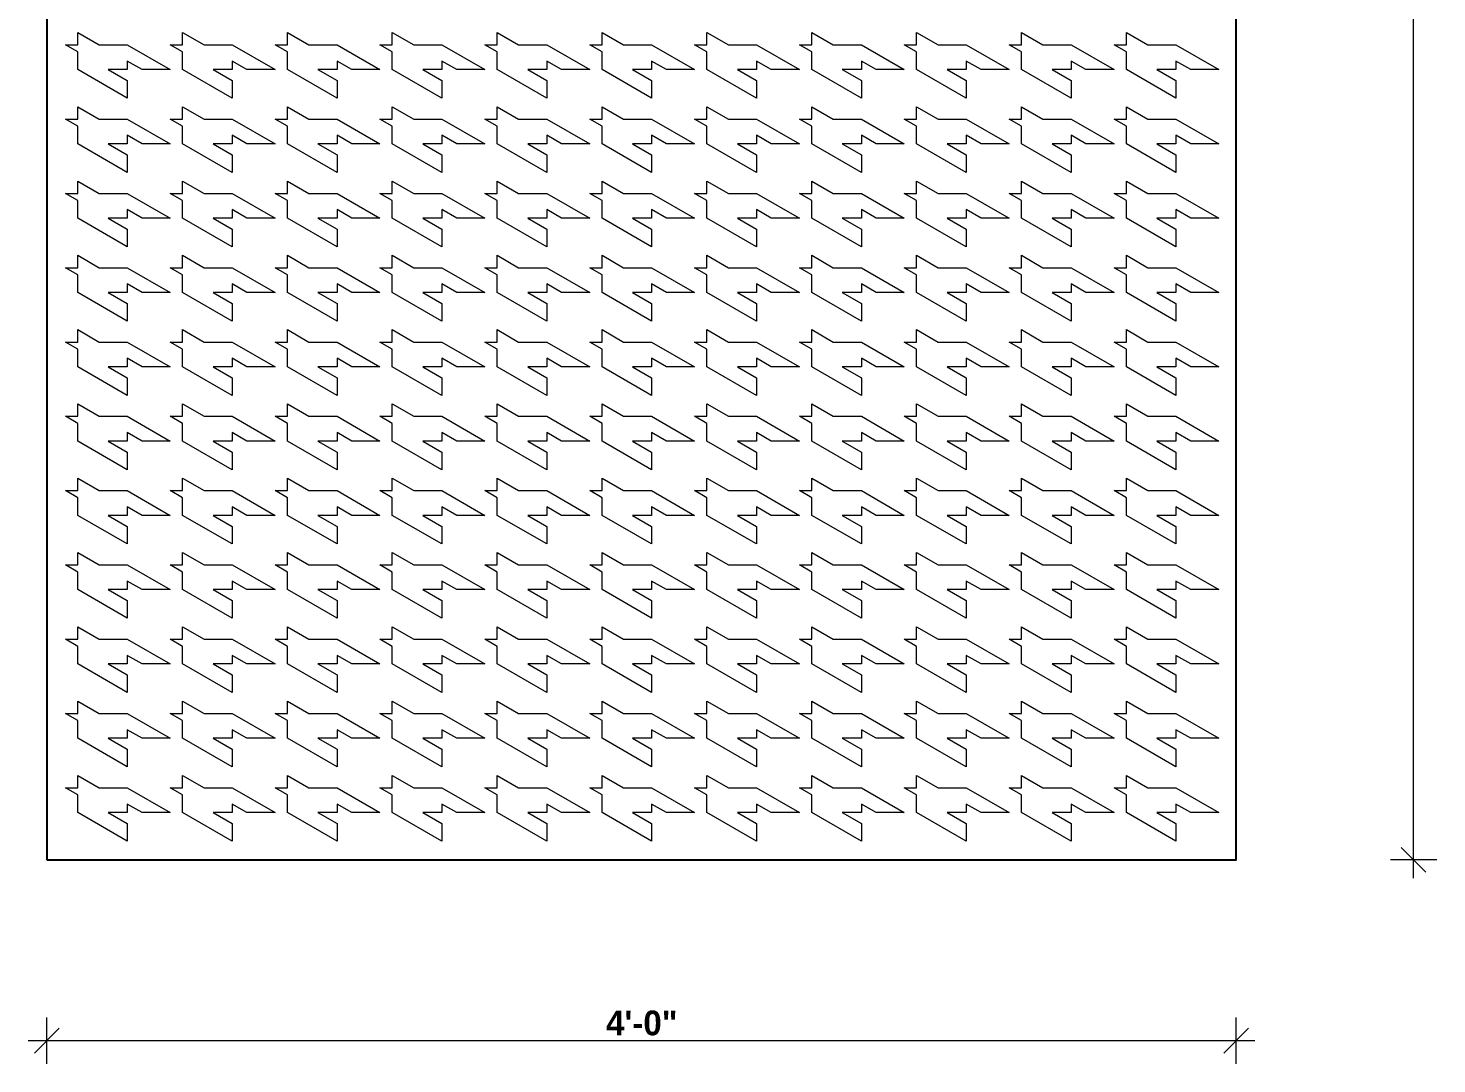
# Model space of a CAD drawing. Extents: x -0.7 to 56.1, y 63.8 to 145.7.
# Drawn here: x -0.7 to 56.1, y 63.8 to 105.6 of the extents above; entities that cross this region are included whole.
import ezdxf

# ---------------------------------------------------------------- set-up
doc = ezdxf.new("R2010")
doc.units = 0
doc.header["$MEASUREMENT"] = 0
for name, color, linetype, lineweight, true_color in [('A-DETAIL_Pen_No__4', 7, 'Continuous', 25, 0x783c00), ('A-DETAIL_Pen_No__5', 7, 'Continuous', 18, 0xb30606), ('A-DIMS_Pen_No__5', 7, 'Continuous', 18, 0xb30606)]:
    doc.layers.add(name, color=color, linetype=linetype, lineweight=lineweight, true_color=true_color)
doc.layers.add('A-DIMS', color=7, linetype='Continuous')
doc.styles.add('GENERATED_STYLE_1', font='')
doc.styles.get('GENERATED_STYLE_1').set_extended_font_data('Apex Sans Book western', bold=True)
doc.dimstyles.new('GENERATED_STYLE__1', dxfattribs={"dimtxt": 1, "dimasz": 0.95, "dimexe": 0.18, "dimexo": 24, "dimgap": 0.09, "dimtad": 1, "dimtih": 1, "dimtoh": 1, "dimdec": 0, "dimzin": 0, "dimdsep": 46, "dimlunit": 4, "dimtxsty": 'GENERATED_STYLE_1', "dimblk": 'ARROWHEAD_6', "dimblk1": 'ARROWHEAD_6', "dimblk2": 'ARROWHEAD_6', "dimcen": 0.09, "dimclrd": 256, "dimclre": 256, "dimclrt": 256, "dimadec": 0, "dimazin": 0, "dimtfac": 1, "dimtdec": 4, "dimtmove": 0, "dimatfit": 3, "dimfxl": 0, "dimtolj": 1, "dimtzin": 0, "dimarcsym": 0})
doc.dimstyles.new('GENERATED_STYLE__2', dxfattribs={"dimtxt": 1, "dimasz": 0.95, "dimexe": 0.18, "dimexo": 24, "dimgap": 0.09, "dimtad": 1, "dimdec": 0, "dimzin": 0, "dimdsep": 46, "dimlunit": 4, "dimtxsty": 'GENERATED_STYLE_1', "dimblk": 'ARROWHEAD_6', "dimblk1": 'ARROWHEAD_6', "dimblk2": 'ARROWHEAD_6', "dimcen": 0.09, "dimclrd": 256, "dimclre": 256, "dimclrt": 256, "dimadec": 0, "dimazin": 0, "dimtfac": 1, "dimtdec": 4, "dimtmove": 0, "dimatfit": 3, "dimfxl": 0, "dimtolj": 1, "dimtzin": 0, "dimarcsym": 0})

# ---------------------------------------------------------------- blocks, each defined once
blk = doc.blocks.new('*D1')
at = {"layer": 'A-DIMS_Pen_No__5', "linetype": 'Continuous'}
for p, q in [((0, 63.758), (0, 65.633)), ((48, 63.758), (48, 65.633)), ((0.5, 65.196), (-0.5, 64.196)), ((47.5, 64.196), (48.5, 65.196)), ((-0.75, 64.696), (0, 64.696)), ((0, 64.696), (48, 64.696)), ((48, 64.696), (48.75, 64.696))]:
    blk.add_line(p, q, dxfattribs=at)
at = {"layer": 'A-DIMS_Pen_No__5', "insert": (22.569, 64.896), "char_height": 1, "attachment_point": 7, "style": 'GENERATED_STYLE_1'}
blk.add_mtext('{4\'-0"}', dxfattribs=at)
blk = doc.blocks.new('ARROWHEAD_6')
at = {"color": 0, "linetype": 'Continuous', "lineweight": 0}
for p, q in [((0, 0), (-1, 0)), ((-0.5, -0.5), (0.5, 0.5))]:
    blk.add_line(p, q, dxfattribs=at)
blk = doc.blocks.new('*D3')
at = {"layer": 'A-DIMS_Pen_No__5', "linetype": 'Continuous'}
for p, q in [((55.161, 145), (55.161, 145.75)), ((56.098, 145), (54.223, 145)), ((55.661, 144.5), (54.661, 145.5)), ((55.161, 72), (55.161, 145)), ((54.661, 72.5), (55.661, 71.5)), ((56.098, 72), (54.223, 72)), ((55.161, 71.25), (55.161, 72))]:
    blk.add_line(p, q, dxfattribs=at)
at = {"layer": 'A-DIMS_Pen_No__5', "insert": (54.961, 107.069), "char_height": 1, "attachment_point": 7, "rotation": 90, "style": 'GENERATED_STYLE_1'}
blk.add_mtext('{6\'-1"}', dxfattribs=at)

msp = doc.modelspace()

# ---------------------------------------------------------------- linework, layer by layer
at = {"layer": 'A-DETAIL_Pen_No__4', "linetype": 'Continuous', "flags": 128}
msp.add_lwpolyline([(0, 72), (48, 72), (48, 145), (0, 145)], close=True, dxfattribs=at)
at = {"layer": 'A-DETAIL_Pen_No__5', "linetype": 'Continuous', "flags": 128}
for points in [[(1.25, 103.905), (1.25, 104.616), (0.75, 104.905), (1.25, 104.905), (1.25, 105.405), (2.116, 104.905), (3.25, 104.905), (4.982, 103.905), (3.848, 103.905), (3.25, 104.25), (3.25, 103.905), (2.482, 103.905), (3.25, 103.461), (3.25, 102.75)], [(5.482, 103.905), (5.482, 104.616), (4.982, 104.905), (5.482, 104.905), (5.482, 105.405), (6.348, 104.905), (7.482, 104.905), (9.214, 103.905), (8.08, 103.905), (7.482, 104.25), (7.482, 103.905), (6.714, 103.905), (7.482, 103.461), (7.482, 102.75)], [(9.714, 103.905), (9.714, 104.616), (9.214, 104.905), (9.714, 104.905), (9.714, 105.405), (10.58, 104.905), (11.714, 104.905), (13.446, 103.905), (12.312, 103.905), (11.714, 104.25), (11.714, 103.905), (10.946, 103.905), (11.714, 103.461), (11.714, 102.75)], [(13.946, 103.905), (13.946, 104.616), (13.446, 104.905), (13.946, 104.905), (13.946, 105.405), (14.812, 104.905), (15.946, 104.905), (17.678, 103.905), (16.544, 103.905), (15.946, 104.25), (15.946, 103.905), (15.178, 103.905), (15.946, 103.461), (15.946, 102.75)], [(18.178, 103.905), (18.178, 104.616), (17.678, 104.905), (18.178, 104.905), (18.178, 105.405), (19.044, 104.905), (20.178, 104.905), (21.91, 103.905), (20.776, 103.905), (20.178, 104.25), (20.178, 103.905), (19.41, 103.905), (20.178, 103.461), (20.178, 102.75)], [(22.41, 103.905), (22.41, 104.616), (21.91, 104.905), (22.41, 104.905), (22.41, 105.405), (23.276, 104.905), (24.41, 104.905), (26.142, 103.905), (25.008, 103.905), (24.41, 104.25), (24.41, 103.905), (23.642, 103.905), (24.41, 103.461), (24.41, 102.75)], [(26.642, 103.905), (26.642, 104.616), (26.142, 104.905), (26.642, 104.905), (26.642, 105.405), (27.508, 104.905), (28.642, 104.905), (30.374, 103.905), (29.24, 103.905), (28.642, 104.25), (28.642, 103.905), (27.874, 103.905), (28.642, 103.461), (28.642, 102.75)], [(30.874, 103.905), (30.874, 104.616), (30.374, 104.905), (30.874, 104.905), (30.874, 105.405), (31.74, 104.905), (32.874, 104.905), (34.606, 103.905), (33.472, 103.905), (32.874, 104.25), (32.874, 103.905), (32.106, 103.905), (32.874, 103.461), (32.874, 102.75)], [(35.106, 103.905), (35.106, 104.616), (34.606, 104.905), (35.106, 104.905), (35.106, 105.405), (35.972, 104.905), (37.106, 104.905), (38.838, 103.905), (37.704, 103.905), (37.106, 104.25), (37.106, 103.905), (36.338, 103.905), (37.106, 103.461), (37.106, 102.75)], [(39.338, 103.905), (39.338, 104.616), (38.838, 104.905), (39.338, 104.905), (39.338, 105.405), (40.204, 104.905), (41.338, 104.905), (43.071, 103.905), (41.937, 103.905), (41.338, 104.25), (41.338, 103.905), (40.571, 103.905), (41.338, 103.461), (41.338, 102.75)], [(43.571, 103.905), (43.571, 104.616), (43.071, 104.905), (43.571, 104.905), (43.571, 105.405), (44.437, 104.905), (45.571, 104.905), (47.303, 103.905), (46.169, 103.905), (45.571, 104.25), (45.571, 103.905), (44.803, 103.905), (45.571, 103.461), (45.571, 102.75)], [(1.25, 100.905), (1.25, 101.616), (0.75, 101.905), (1.25, 101.905), (1.25, 102.405), (2.116, 101.905), (3.25, 101.905), (4.982, 100.905), (3.848, 100.905), (3.25, 101.25), (3.25, 100.905), (2.482, 100.905), (3.25, 100.461), (3.25, 99.75)], [(5.482, 100.905), (5.482, 101.616), (4.982, 101.905), (5.482, 101.905), (5.482, 102.405), (6.348, 101.905), (7.482, 101.905), (9.214, 100.905), (8.08, 100.905), (7.482, 101.25), (7.482, 100.905), (6.714, 100.905), (7.482, 100.461), (7.482, 99.75)], [(9.714, 100.905), (9.714, 101.616), (9.214, 101.905), (9.714, 101.905), (9.714, 102.405), (10.58, 101.905), (11.714, 101.905), (13.446, 100.905), (12.312, 100.905), (11.714, 101.25), (11.714, 100.905), (10.946, 100.905), (11.714, 100.461), (11.714, 99.75)], [(13.946, 100.905), (13.946, 101.616), (13.446, 101.905), (13.946, 101.905), (13.946, 102.405), (14.812, 101.905), (15.946, 101.905), (17.678, 100.905), (16.544, 100.905), (15.946, 101.25), (15.946, 100.905), (15.178, 100.905), (15.946, 100.461), (15.946, 99.75)], [(18.178, 100.905), (18.178, 101.616), (17.678, 101.905), (18.178, 101.905), (18.178, 102.405), (19.044, 101.905), (20.178, 101.905), (21.91, 100.905), (20.776, 100.905), (20.178, 101.25), (20.178, 100.905), (19.41, 100.905), (20.178, 100.461), (20.178, 99.75)], [(22.41, 100.905), (22.41, 101.616), (21.91, 101.905), (22.41, 101.905), (22.41, 102.405), (23.276, 101.905), (24.41, 101.905), (26.142, 100.905), (25.008, 100.905), (24.41, 101.25), (24.41, 100.905), (23.642, 100.905), (24.41, 100.461), (24.41, 99.75)], [(26.642, 100.905), (26.642, 101.616), (26.142, 101.905), (26.642, 101.905), (26.642, 102.405), (27.508, 101.905), (28.642, 101.905), (30.374, 100.905), (29.24, 100.905), (28.642, 101.25), (28.642, 100.905), (27.874, 100.905), (28.642, 100.461), (28.642, 99.75)], [(30.874, 100.905), (30.874, 101.616), (30.374, 101.905), (30.874, 101.905), (30.874, 102.405), (31.74, 101.905), (32.874, 101.905), (34.606, 100.905), (33.472, 100.905), (32.874, 101.25), (32.874, 100.905), (32.106, 100.905), (32.874, 100.461), (32.874, 99.75)], [(35.106, 100.905), (35.106, 101.616), (34.606, 101.905), (35.106, 101.905), (35.106, 102.405), (35.972, 101.905), (37.106, 101.905), (38.838, 100.905), (37.704, 100.905), (37.106, 101.25), (37.106, 100.905), (36.338, 100.905), (37.106, 100.461), (37.106, 99.75)], [(39.338, 100.905), (39.338, 101.616), (38.838, 101.905), (39.338, 101.905), (39.338, 102.405), (40.204, 101.905), (41.338, 101.905), (43.071, 100.905), (41.937, 100.905), (41.338, 101.25), (41.338, 100.905), (40.571, 100.905), (41.338, 100.461), (41.338, 99.75)], [(43.571, 100.905), (43.571, 101.616), (43.071, 101.905), (43.571, 101.905), (43.571, 102.405), (44.437, 101.905), (45.571, 101.905), (47.303, 100.905), (46.169, 100.905), (45.571, 101.25), (45.571, 100.905), (44.803, 100.905), (45.571, 100.461), (45.571, 99.75)], [(1.25, 97.905), (1.25, 98.616), (0.75, 98.905), (1.25, 98.905), (1.25, 99.405), (2.116, 98.905), (3.25, 98.905), (4.982, 97.905), (3.848, 97.905), (3.25, 98.25), (3.25, 97.905), (2.482, 97.905), (3.25, 97.461), (3.25, 96.75)], [(5.482, 97.905), (5.482, 98.616), (4.982, 98.905), (5.482, 98.905), (5.482, 99.405), (6.348, 98.905), (7.482, 98.905), (9.214, 97.905), (8.08, 97.905), (7.482, 98.25), (7.482, 97.905), (6.714, 97.905), (7.482, 97.461), (7.482, 96.75)], [(9.714, 97.905), (9.714, 98.616), (9.214, 98.905), (9.714, 98.905), (9.714, 99.405), (10.58, 98.905), (11.714, 98.905), (13.446, 97.905), (12.312, 97.905), (11.714, 98.25), (11.714, 97.905), (10.946, 97.905), (11.714, 97.461), (11.714, 96.75)], [(13.946, 97.905), (13.946, 98.616), (13.446, 98.905), (13.946, 98.905), (13.946, 99.405), (14.812, 98.905), (15.946, 98.905), (17.678, 97.905), (16.544, 97.905), (15.946, 98.25), (15.946, 97.905), (15.178, 97.905), (15.946, 97.461), (15.946, 96.75)], [(18.178, 97.905), (18.178, 98.616), (17.678, 98.905), (18.178, 98.905), (18.178, 99.405), (19.044, 98.905), (20.178, 98.905), (21.91, 97.905), (20.776, 97.905), (20.178, 98.25), (20.178, 97.905), (19.41, 97.905), (20.178, 97.461), (20.178, 96.75)], [(22.41, 97.905), (22.41, 98.616), (21.91, 98.905), (22.41, 98.905), (22.41, 99.405), (23.276, 98.905), (24.41, 98.905), (26.142, 97.905), (25.008, 97.905), (24.41, 98.25), (24.41, 97.905), (23.642, 97.905), (24.41, 97.461), (24.41, 96.75)], [(26.642, 97.905), (26.642, 98.616), (26.142, 98.905), (26.642, 98.905), (26.642, 99.405), (27.508, 98.905), (28.642, 98.905), (30.374, 97.905), (29.24, 97.905), (28.642, 98.25), (28.642, 97.905), (27.874, 97.905), (28.642, 97.461), (28.642, 96.75)], [(30.874, 97.905), (30.874, 98.616), (30.374, 98.905), (30.874, 98.905), (30.874, 99.405), (31.74, 98.905), (32.874, 98.905), (34.606, 97.905), (33.472, 97.905), (32.874, 98.25), (32.874, 97.905), (32.106, 97.905), (32.874, 97.461), (32.874, 96.75)], [(35.106, 97.905), (35.106, 98.616), (34.606, 98.905), (35.106, 98.905), (35.106, 99.405), (35.972, 98.905), (37.106, 98.905), (38.838, 97.905), (37.704, 97.905), (37.106, 98.25), (37.106, 97.905), (36.338, 97.905), (37.106, 97.461), (37.106, 96.75)], [(39.338, 97.905), (39.338, 98.616), (38.838, 98.905), (39.338, 98.905), (39.338, 99.405), (40.204, 98.905), (41.338, 98.905), (43.071, 97.905), (41.937, 97.905), (41.338, 98.25), (41.338, 97.905), (40.571, 97.905), (41.338, 97.461), (41.338, 96.75)], [(43.571, 97.905), (43.571, 98.616), (43.071, 98.905), (43.571, 98.905), (43.571, 99.405), (44.437, 98.905), (45.571, 98.905), (47.303, 97.905), (46.169, 97.905), (45.571, 98.25), (45.571, 97.905), (44.803, 97.905), (45.571, 97.461), (45.571, 96.75)], [(1.25, 94.905), (1.25, 95.616), (0.75, 95.905), (1.25, 95.905), (1.25, 96.405), (2.116, 95.905), (3.25, 95.905), (4.982, 94.905), (3.848, 94.905), (3.25, 95.25), (3.25, 94.905), (2.482, 94.905), (3.25, 94.461), (3.25, 93.75)], [(5.482, 94.905), (5.482, 95.616), (4.982, 95.905), (5.482, 95.905), (5.482, 96.405), (6.348, 95.905), (7.482, 95.905), (9.214, 94.905), (8.08, 94.905), (7.482, 95.25), (7.482, 94.905), (6.714, 94.905), (7.482, 94.461), (7.482, 93.75)], [(9.714, 94.905), (9.714, 95.616), (9.214, 95.905), (9.714, 95.905), (9.714, 96.405), (10.58, 95.905), (11.714, 95.905), (13.446, 94.905), (12.312, 94.905), (11.714, 95.25), (11.714, 94.905), (10.946, 94.905), (11.714, 94.461), (11.714, 93.75)], [(13.946, 94.905), (13.946, 95.616), (13.446, 95.905), (13.946, 95.905), (13.946, 96.405), (14.812, 95.905), (15.946, 95.905), (17.678, 94.905), (16.544, 94.905), (15.946, 95.25), (15.946, 94.905), (15.178, 94.905), (15.946, 94.461), (15.946, 93.75)], [(18.178, 94.905), (18.178, 95.616), (17.678, 95.905), (18.178, 95.905), (18.178, 96.405), (19.044, 95.905), (20.178, 95.905), (21.91, 94.905), (20.776, 94.905), (20.178, 95.25), (20.178, 94.905), (19.41, 94.905), (20.178, 94.461), (20.178, 93.75)], [(22.41, 94.905), (22.41, 95.616), (21.91, 95.905), (22.41, 95.905), (22.41, 96.405), (23.276, 95.905), (24.41, 95.905), (26.142, 94.905), (25.008, 94.905), (24.41, 95.25), (24.41, 94.905), (23.642, 94.905), (24.41, 94.461), (24.41, 93.75)], [(26.642, 94.905), (26.642, 95.616), (26.142, 95.905), (26.642, 95.905), (26.642, 96.405), (27.508, 95.905), (28.642, 95.905), (30.374, 94.905), (29.24, 94.905), (28.642, 95.25), (28.642, 94.905), (27.874, 94.905), (28.642, 94.461), (28.642, 93.75)], [(30.874, 94.905), (30.874, 95.616), (30.374, 95.905), (30.874, 95.905), (30.874, 96.405), (31.74, 95.905), (32.874, 95.905), (34.606, 94.905), (33.472, 94.905), (32.874, 95.25), (32.874, 94.905), (32.106, 94.905), (32.874, 94.461), (32.874, 93.75)], [(35.106, 94.905), (35.106, 95.616), (34.606, 95.905), (35.106, 95.905), (35.106, 96.405), (35.972, 95.905), (37.106, 95.905), (38.838, 94.905), (37.704, 94.905), (37.106, 95.25), (37.106, 94.905), (36.338, 94.905), (37.106, 94.461), (37.106, 93.75)], [(39.338, 94.905), (39.338, 95.616), (38.838, 95.905), (39.338, 95.905), (39.338, 96.405), (40.204, 95.905), (41.338, 95.905), (43.071, 94.905), (41.937, 94.905), (41.338, 95.25), (41.338, 94.905), (40.571, 94.905), (41.338, 94.461), (41.338, 93.75)], [(43.571, 94.905), (43.571, 95.616), (43.071, 95.905), (43.571, 95.905), (43.571, 96.405), (44.437, 95.905), (45.571, 95.905), (47.303, 94.905), (46.169, 94.905), (45.571, 95.25), (45.571, 94.905), (44.803, 94.905), (45.571, 94.461), (45.571, 93.75)], [(1.25, 91.905), (1.25, 92.616), (0.75, 92.905), (1.25, 92.905), (1.25, 93.405), (2.116, 92.905), (3.25, 92.905), (4.982, 91.905), (3.848, 91.905), (3.25, 92.25), (3.25, 91.905), (2.482, 91.905), (3.25, 91.461), (3.25, 90.75)], [(5.482, 91.905), (5.482, 92.616), (4.982, 92.905), (5.482, 92.905), (5.482, 93.405), (6.348, 92.905), (7.482, 92.905), (9.214, 91.905), (8.08, 91.905), (7.482, 92.25), (7.482, 91.905), (6.714, 91.905), (7.482, 91.461), (7.482, 90.75)], [(9.714, 91.905), (9.714, 92.616), (9.214, 92.905), (9.714, 92.905), (9.714, 93.405), (10.58, 92.905), (11.714, 92.905), (13.446, 91.905), (12.312, 91.905), (11.714, 92.25), (11.714, 91.905), (10.946, 91.905), (11.714, 91.461), (11.714, 90.75)], [(13.946, 91.905), (13.946, 92.616), (13.446, 92.905), (13.946, 92.905), (13.946, 93.405), (14.812, 92.905), (15.946, 92.905), (17.678, 91.905), (16.544, 91.905), (15.946, 92.25), (15.946, 91.905), (15.178, 91.905), (15.946, 91.461), (15.946, 90.75)], [(18.178, 91.905), (18.178, 92.616), (17.678, 92.905), (18.178, 92.905), (18.178, 93.405), (19.044, 92.905), (20.178, 92.905), (21.91, 91.905), (20.776, 91.905), (20.178, 92.25), (20.178, 91.905), (19.41, 91.905), (20.178, 91.461), (20.178, 90.75)], [(22.41, 91.905), (22.41, 92.616), (21.91, 92.905), (22.41, 92.905), (22.41, 93.405), (23.276, 92.905), (24.41, 92.905), (26.142, 91.905), (25.008, 91.905), (24.41, 92.25), (24.41, 91.905), (23.642, 91.905), (24.41, 91.461), (24.41, 90.75)], [(26.642, 91.905), (26.642, 92.616), (26.142, 92.905), (26.642, 92.905), (26.642, 93.405), (27.508, 92.905), (28.642, 92.905), (30.374, 91.905), (29.24, 91.905), (28.642, 92.25), (28.642, 91.905), (27.874, 91.905), (28.642, 91.461), (28.642, 90.75)], [(30.874, 91.905), (30.874, 92.616), (30.374, 92.905), (30.874, 92.905), (30.874, 93.405), (31.74, 92.905), (32.874, 92.905), (34.606, 91.905), (33.472, 91.905), (32.874, 92.25), (32.874, 91.905), (32.106, 91.905), (32.874, 91.461), (32.874, 90.75)], [(35.106, 91.905), (35.106, 92.616), (34.606, 92.905), (35.106, 92.905), (35.106, 93.405), (35.972, 92.905), (37.106, 92.905), (38.838, 91.905), (37.704, 91.905), (37.106, 92.25), (37.106, 91.905), (36.338, 91.905), (37.106, 91.461), (37.106, 90.75)], [(39.338, 91.905), (39.338, 92.616), (38.838, 92.905), (39.338, 92.905), (39.338, 93.405), (40.204, 92.905), (41.338, 92.905), (43.071, 91.905), (41.937, 91.905), (41.338, 92.25), (41.338, 91.905), (40.571, 91.905), (41.338, 91.461), (41.338, 90.75)], [(43.571, 91.905), (43.571, 92.616), (43.071, 92.905), (43.571, 92.905), (43.571, 93.405), (44.437, 92.905), (45.571, 92.905), (47.303, 91.905), (46.169, 91.905), (45.571, 92.25), (45.571, 91.905), (44.803, 91.905), (45.571, 91.461), (45.571, 90.75)], [(1.25, 88.905), (1.25, 89.616), (0.75, 89.905), (1.25, 89.905), (1.25, 90.405), (2.116, 89.905), (3.25, 89.905), (4.982, 88.905), (3.848, 88.905), (3.25, 89.25), (3.25, 88.905), (2.482, 88.905), (3.25, 88.461), (3.25, 87.75)], [(5.482, 88.905), (5.482, 89.616), (4.982, 89.905), (5.482, 89.905), (5.482, 90.405), (6.348, 89.905), (7.482, 89.905), (9.214, 88.905), (8.08, 88.905), (7.482, 89.25), (7.482, 88.905), (6.714, 88.905), (7.482, 88.461), (7.482, 87.75)], [(9.714, 88.905), (9.714, 89.616), (9.214, 89.905), (9.714, 89.905), (9.714, 90.405), (10.58, 89.905), (11.714, 89.905), (13.446, 88.905), (12.312, 88.905), (11.714, 89.25), (11.714, 88.905), (10.946, 88.905), (11.714, 88.461), (11.714, 87.75)], [(13.946, 88.905), (13.946, 89.616), (13.446, 89.905), (13.946, 89.905), (13.946, 90.405), (14.812, 89.905), (15.946, 89.905), (17.678, 88.905), (16.544, 88.905), (15.946, 89.25), (15.946, 88.905), (15.178, 88.905), (15.946, 88.461), (15.946, 87.75)], [(18.178, 88.905), (18.178, 89.616), (17.678, 89.905), (18.178, 89.905), (18.178, 90.405), (19.044, 89.905), (20.178, 89.905), (21.91, 88.905), (20.776, 88.905), (20.178, 89.25), (20.178, 88.905), (19.41, 88.905), (20.178, 88.461), (20.178, 87.75)], [(22.41, 88.905), (22.41, 89.616), (21.91, 89.905), (22.41, 89.905), (22.41, 90.405), (23.276, 89.905), (24.41, 89.905), (26.142, 88.905), (25.008, 88.905), (24.41, 89.25), (24.41, 88.905), (23.642, 88.905), (24.41, 88.461), (24.41, 87.75)], [(26.642, 88.905), (26.642, 89.616), (26.142, 89.905), (26.642, 89.905), (26.642, 90.405), (27.508, 89.905), (28.642, 89.905), (30.374, 88.905), (29.24, 88.905), (28.642, 89.25), (28.642, 88.905), (27.874, 88.905), (28.642, 88.461), (28.642, 87.75)], [(30.874, 88.905), (30.874, 89.616), (30.374, 89.905), (30.874, 89.905), (30.874, 90.405), (31.74, 89.905), (32.874, 89.905), (34.606, 88.905), (33.472, 88.905), (32.874, 89.25), (32.874, 88.905), (32.106, 88.905), (32.874, 88.461), (32.874, 87.75)], [(35.106, 88.905), (35.106, 89.616), (34.606, 89.905), (35.106, 89.905), (35.106, 90.405), (35.972, 89.905), (37.106, 89.905), (38.838, 88.905), (37.704, 88.905), (37.106, 89.25), (37.106, 88.905), (36.338, 88.905), (37.106, 88.461), (37.106, 87.75)], [(39.338, 88.905), (39.338, 89.616), (38.838, 89.905), (39.338, 89.905), (39.338, 90.405), (40.204, 89.905), (41.338, 89.905), (43.071, 88.905), (41.937, 88.905), (41.338, 89.25), (41.338, 88.905), (40.571, 88.905), (41.338, 88.461), (41.338, 87.75)], [(43.571, 88.905), (43.571, 89.616), (43.071, 89.905), (43.571, 89.905), (43.571, 90.405), (44.437, 89.905), (45.571, 89.905), (47.303, 88.905), (46.169, 88.905), (45.571, 89.25), (45.571, 88.905), (44.803, 88.905), (45.571, 88.461), (45.571, 87.75)], [(1.25, 85.905), (1.25, 86.616), (0.75, 86.905), (1.25, 86.905), (1.25, 87.405), (2.116, 86.905), (3.25, 86.905), (4.982, 85.905), (3.848, 85.905), (3.25, 86.25), (3.25, 85.905), (2.482, 85.905), (3.25, 85.461), (3.25, 84.75)], [(5.482, 85.905), (5.482, 86.616), (4.982, 86.905), (5.482, 86.905), (5.482, 87.405), (6.348, 86.905), (7.482, 86.905), (9.214, 85.905), (8.08, 85.905), (7.482, 86.25), (7.482, 85.905), (6.714, 85.905), (7.482, 85.461), (7.482, 84.75)], [(9.714, 85.905), (9.714, 86.616), (9.214, 86.905), (9.714, 86.905), (9.714, 87.405), (10.58, 86.905), (11.714, 86.905), (13.446, 85.905), (12.312, 85.905), (11.714, 86.25), (11.714, 85.905), (10.946, 85.905), (11.714, 85.461), (11.714, 84.75)], [(13.946, 85.905), (13.946, 86.616), (13.446, 86.905), (13.946, 86.905), (13.946, 87.405), (14.812, 86.905), (15.946, 86.905), (17.678, 85.905), (16.544, 85.905), (15.946, 86.25), (15.946, 85.905), (15.178, 85.905), (15.946, 85.461), (15.946, 84.75)], [(18.178, 85.905), (18.178, 86.616), (17.678, 86.905), (18.178, 86.905), (18.178, 87.405), (19.044, 86.905), (20.178, 86.905), (21.91, 85.905), (20.776, 85.905), (20.178, 86.25), (20.178, 85.905), (19.41, 85.905), (20.178, 85.461), (20.178, 84.75)], [(22.41, 85.905), (22.41, 86.616), (21.91, 86.905), (22.41, 86.905), (22.41, 87.405), (23.276, 86.905), (24.41, 86.905), (26.142, 85.905), (25.008, 85.905), (24.41, 86.25), (24.41, 85.905), (23.642, 85.905), (24.41, 85.461), (24.41, 84.75)], [(26.642, 85.905), (26.642, 86.616), (26.142, 86.905), (26.642, 86.905), (26.642, 87.405), (27.508, 86.905), (28.642, 86.905), (30.374, 85.905), (29.24, 85.905), (28.642, 86.25), (28.642, 85.905), (27.874, 85.905), (28.642, 85.461), (28.642, 84.75)], [(30.874, 85.905), (30.874, 86.616), (30.374, 86.905), (30.874, 86.905), (30.874, 87.405), (31.74, 86.905), (32.874, 86.905), (34.606, 85.905), (33.472, 85.905), (32.874, 86.25), (32.874, 85.905), (32.106, 85.905), (32.874, 85.461), (32.874, 84.75)], [(35.106, 85.905), (35.106, 86.616), (34.606, 86.905), (35.106, 86.905), (35.106, 87.405), (35.972, 86.905), (37.106, 86.905), (38.838, 85.905), (37.704, 85.905), (37.106, 86.25), (37.106, 85.905), (36.338, 85.905), (37.106, 85.461), (37.106, 84.75)], [(39.338, 85.905), (39.338, 86.616), (38.838, 86.905), (39.338, 86.905), (39.338, 87.405), (40.204, 86.905), (41.338, 86.905), (43.071, 85.905), (41.937, 85.905), (41.338, 86.25), (41.338, 85.905), (40.571, 85.905), (41.338, 85.461), (41.338, 84.75)], [(43.571, 85.905), (43.571, 86.616), (43.071, 86.905), (43.571, 86.905), (43.571, 87.405), (44.437, 86.905), (45.571, 86.905), (47.303, 85.905), (46.169, 85.905), (45.571, 86.25), (45.571, 85.905), (44.803, 85.905), (45.571, 85.461), (45.571, 84.75)], [(1.25, 82.905), (1.25, 83.616), (0.75, 83.905), (1.25, 83.905), (1.25, 84.405), (2.116, 83.905), (3.25, 83.905), (4.982, 82.905), (3.848, 82.905), (3.25, 83.25), (3.25, 82.905), (2.482, 82.905), (3.25, 82.461), (3.25, 81.75)], [(5.482, 82.905), (5.482, 83.616), (4.982, 83.905), (5.482, 83.905), (5.482, 84.405), (6.348, 83.905), (7.482, 83.905), (9.214, 82.905), (8.08, 82.905), (7.482, 83.25), (7.482, 82.905), (6.714, 82.905), (7.482, 82.461), (7.482, 81.75)], [(9.714, 82.905), (9.714, 83.616), (9.214, 83.905), (9.714, 83.905), (9.714, 84.405), (10.58, 83.905), (11.714, 83.905), (13.446, 82.905), (12.312, 82.905), (11.714, 83.25), (11.714, 82.905), (10.946, 82.905), (11.714, 82.461), (11.714, 81.75)], [(13.946, 82.905), (13.946, 83.616), (13.446, 83.905), (13.946, 83.905), (13.946, 84.405), (14.812, 83.905), (15.946, 83.905), (17.678, 82.905), (16.544, 82.905), (15.946, 83.25), (15.946, 82.905), (15.178, 82.905), (15.946, 82.461), (15.946, 81.75)], [(18.178, 82.905), (18.178, 83.616), (17.678, 83.905), (18.178, 83.905), (18.178, 84.405), (19.044, 83.905), (20.178, 83.905), (21.91, 82.905), (20.776, 82.905), (20.178, 83.25), (20.178, 82.905), (19.41, 82.905), (20.178, 82.461), (20.178, 81.75)], [(22.41, 82.905), (22.41, 83.616), (21.91, 83.905), (22.41, 83.905), (22.41, 84.405), (23.276, 83.905), (24.41, 83.905), (26.142, 82.905), (25.008, 82.905), (24.41, 83.25), (24.41, 82.905), (23.642, 82.905), (24.41, 82.461), (24.41, 81.75)], [(26.642, 82.905), (26.642, 83.616), (26.142, 83.905), (26.642, 83.905), (26.642, 84.405), (27.508, 83.905), (28.642, 83.905), (30.374, 82.905), (29.24, 82.905), (28.642, 83.25), (28.642, 82.905), (27.874, 82.905), (28.642, 82.461), (28.642, 81.75)], [(30.874, 82.905), (30.874, 83.616), (30.374, 83.905), (30.874, 83.905), (30.874, 84.405), (31.74, 83.905), (32.874, 83.905), (34.606, 82.905), (33.472, 82.905), (32.874, 83.25), (32.874, 82.905), (32.106, 82.905), (32.874, 82.461), (32.874, 81.75)], [(35.106, 82.905), (35.106, 83.616), (34.606, 83.905), (35.106, 83.905), (35.106, 84.405), (35.972, 83.905), (37.106, 83.905), (38.838, 82.905), (37.704, 82.905), (37.106, 83.25), (37.106, 82.905), (36.338, 82.905), (37.106, 82.461), (37.106, 81.75)], [(39.338, 82.905), (39.338, 83.616), (38.838, 83.905), (39.338, 83.905), (39.338, 84.405), (40.204, 83.905), (41.338, 83.905), (43.071, 82.905), (41.937, 82.905), (41.338, 83.25), (41.338, 82.905), (40.571, 82.905), (41.338, 82.461), (41.338, 81.75)], [(43.571, 82.905), (43.571, 83.616), (43.071, 83.905), (43.571, 83.905), (43.571, 84.405), (44.437, 83.905), (45.571, 83.905), (47.303, 82.905), (46.169, 82.905), (45.571, 83.25), (45.571, 82.905), (44.803, 82.905), (45.571, 82.461), (45.571, 81.75)], [(1.25, 79.905), (1.25, 80.616), (0.75, 80.905), (1.25, 80.905), (1.25, 81.405), (2.116, 80.905), (3.25, 80.905), (4.982, 79.905), (3.848, 79.905), (3.25, 80.25), (3.25, 79.905), (2.482, 79.905), (3.25, 79.461), (3.25, 78.75)], [(5.482, 79.905), (5.482, 80.616), (4.982, 80.905), (5.482, 80.905), (5.482, 81.405), (6.348, 80.905), (7.482, 80.905), (9.214, 79.905), (8.08, 79.905), (7.482, 80.25), (7.482, 79.905), (6.714, 79.905), (7.482, 79.461), (7.482, 78.75)], [(9.714, 79.905), (9.714, 80.616), (9.214, 80.905), (9.714, 80.905), (9.714, 81.405), (10.58, 80.905), (11.714, 80.905), (13.446, 79.905), (12.312, 79.905), (11.714, 80.25), (11.714, 79.905), (10.946, 79.905), (11.714, 79.461), (11.714, 78.75)], [(13.946, 79.905), (13.946, 80.616), (13.446, 80.905), (13.946, 80.905), (13.946, 81.405), (14.812, 80.905), (15.946, 80.905), (17.678, 79.905), (16.544, 79.905), (15.946, 80.25), (15.946, 79.905), (15.178, 79.905), (15.946, 79.461), (15.946, 78.75)], [(18.178, 79.905), (18.178, 80.616), (17.678, 80.905), (18.178, 80.905), (18.178, 81.405), (19.044, 80.905), (20.178, 80.905), (21.91, 79.905), (20.776, 79.905), (20.178, 80.25), (20.178, 79.905), (19.41, 79.905), (20.178, 79.461), (20.178, 78.75)], [(22.41, 79.905), (22.41, 80.616), (21.91, 80.905), (22.41, 80.905), (22.41, 81.405), (23.276, 80.905), (24.41, 80.905), (26.142, 79.905), (25.008, 79.905), (24.41, 80.25), (24.41, 79.905), (23.642, 79.905), (24.41, 79.461), (24.41, 78.75)], [(26.642, 79.905), (26.642, 80.616), (26.142, 80.905), (26.642, 80.905), (26.642, 81.405), (27.508, 80.905), (28.642, 80.905), (30.374, 79.905), (29.24, 79.905), (28.642, 80.25), (28.642, 79.905), (27.874, 79.905), (28.642, 79.461), (28.642, 78.75)], [(30.874, 79.905), (30.874, 80.616), (30.374, 80.905), (30.874, 80.905), (30.874, 81.405), (31.74, 80.905), (32.874, 80.905), (34.606, 79.905), (33.472, 79.905), (32.874, 80.25), (32.874, 79.905), (32.106, 79.905), (32.874, 79.461), (32.874, 78.75)], [(35.106, 79.905), (35.106, 80.616), (34.606, 80.905), (35.106, 80.905), (35.106, 81.405), (35.972, 80.905), (37.106, 80.905), (38.838, 79.905), (37.704, 79.905), (37.106, 80.25), (37.106, 79.905), (36.338, 79.905), (37.106, 79.461), (37.106, 78.75)], [(39.338, 79.905), (39.338, 80.616), (38.838, 80.905), (39.338, 80.905), (39.338, 81.405), (40.204, 80.905), (41.338, 80.905), (43.071, 79.905), (41.937, 79.905), (41.338, 80.25), (41.338, 79.905), (40.571, 79.905), (41.338, 79.461), (41.338, 78.75)], [(43.571, 79.905), (43.571, 80.616), (43.071, 80.905), (43.571, 80.905), (43.571, 81.405), (44.437, 80.905), (45.571, 80.905), (47.303, 79.905), (46.169, 79.905), (45.571, 80.25), (45.571, 79.905), (44.803, 79.905), (45.571, 79.461), (45.571, 78.75)], [(1.25, 76.905), (1.25, 77.616), (0.75, 77.905), (1.25, 77.905), (1.25, 78.405), (2.116, 77.905), (3.25, 77.905), (4.982, 76.905), (3.848, 76.905), (3.25, 77.25), (3.25, 76.905), (2.482, 76.905), (3.25, 76.461), (3.25, 75.75)], [(5.482, 76.905), (5.482, 77.616), (4.982, 77.905), (5.482, 77.905), (5.482, 78.405), (6.348, 77.905), (7.482, 77.905), (9.214, 76.905), (8.08, 76.905), (7.482, 77.25), (7.482, 76.905), (6.714, 76.905), (7.482, 76.461), (7.482, 75.75)], [(9.714, 76.905), (9.714, 77.616), (9.214, 77.905), (9.714, 77.905), (9.714, 78.405), (10.58, 77.905), (11.714, 77.905), (13.446, 76.905), (12.312, 76.905), (11.714, 77.25), (11.714, 76.905), (10.946, 76.905), (11.714, 76.461), (11.714, 75.75)], [(13.946, 76.905), (13.946, 77.616), (13.446, 77.905), (13.946, 77.905), (13.946, 78.405), (14.812, 77.905), (15.946, 77.905), (17.678, 76.905), (16.544, 76.905), (15.946, 77.25), (15.946, 76.905), (15.178, 76.905), (15.946, 76.461), (15.946, 75.75)], [(18.178, 76.905), (18.178, 77.616), (17.678, 77.905), (18.178, 77.905), (18.178, 78.405), (19.044, 77.905), (20.178, 77.905), (21.91, 76.905), (20.776, 76.905), (20.178, 77.25), (20.178, 76.905), (19.41, 76.905), (20.178, 76.461), (20.178, 75.75)], [(22.41, 76.905), (22.41, 77.616), (21.91, 77.905), (22.41, 77.905), (22.41, 78.405), (23.276, 77.905), (24.41, 77.905), (26.142, 76.905), (25.008, 76.905), (24.41, 77.25), (24.41, 76.905), (23.642, 76.905), (24.41, 76.461), (24.41, 75.75)], [(26.642, 76.905), (26.642, 77.616), (26.142, 77.905), (26.642, 77.905), (26.642, 78.405), (27.508, 77.905), (28.642, 77.905), (30.374, 76.905), (29.24, 76.905), (28.642, 77.25), (28.642, 76.905), (27.874, 76.905), (28.642, 76.461), (28.642, 75.75)], [(30.874, 76.905), (30.874, 77.616), (30.374, 77.905), (30.874, 77.905), (30.874, 78.405), (31.74, 77.905), (32.874, 77.905), (34.606, 76.905), (33.472, 76.905), (32.874, 77.25), (32.874, 76.905), (32.106, 76.905), (32.874, 76.461), (32.874, 75.75)], [(35.106, 76.905), (35.106, 77.616), (34.606, 77.905), (35.106, 77.905), (35.106, 78.405), (35.972, 77.905), (37.106, 77.905), (38.838, 76.905), (37.704, 76.905), (37.106, 77.25), (37.106, 76.905), (36.338, 76.905), (37.106, 76.461), (37.106, 75.75)], [(39.338, 76.905), (39.338, 77.616), (38.838, 77.905), (39.338, 77.905), (39.338, 78.405), (40.204, 77.905), (41.338, 77.905), (43.071, 76.905), (41.937, 76.905), (41.338, 77.25), (41.338, 76.905), (40.571, 76.905), (41.338, 76.461), (41.338, 75.75)], [(43.571, 76.905), (43.571, 77.616), (43.071, 77.905), (43.571, 77.905), (43.571, 78.405), (44.437, 77.905), (45.571, 77.905), (47.303, 76.905), (46.169, 76.905), (45.571, 77.25), (45.571, 76.905), (44.803, 76.905), (45.571, 76.461), (45.571, 75.75)], [(1.25, 73.905), (1.25, 74.616), (0.75, 74.905), (1.25, 74.905), (1.25, 75.405), (2.116, 74.905), (3.25, 74.905), (4.982, 73.905), (3.848, 73.905), (3.25, 74.25), (3.25, 73.905), (2.482, 73.905), (3.25, 73.461), (3.25, 72.75)], [(5.482, 73.905), (5.482, 74.616), (4.982, 74.905), (5.482, 74.905), (5.482, 75.405), (6.348, 74.905), (7.482, 74.905), (9.214, 73.905), (8.08, 73.905), (7.482, 74.25), (7.482, 73.905), (6.714, 73.905), (7.482, 73.461), (7.482, 72.75)], [(9.714, 73.905), (9.714, 74.616), (9.214, 74.905), (9.714, 74.905), (9.714, 75.405), (10.58, 74.905), (11.714, 74.905), (13.446, 73.905), (12.312, 73.905), (11.714, 74.25), (11.714, 73.905), (10.946, 73.905), (11.714, 73.461), (11.714, 72.75)], [(13.946, 73.905), (13.946, 74.616), (13.446, 74.905), (13.946, 74.905), (13.946, 75.405), (14.812, 74.905), (15.946, 74.905), (17.678, 73.905), (16.544, 73.905), (15.946, 74.25), (15.946, 73.905), (15.178, 73.905), (15.946, 73.461), (15.946, 72.75)], [(18.178, 73.905), (18.178, 74.616), (17.678, 74.905), (18.178, 74.905), (18.178, 75.405), (19.044, 74.905), (20.178, 74.905), (21.91, 73.905), (20.776, 73.905), (20.178, 74.25), (20.178, 73.905), (19.41, 73.905), (20.178, 73.461), (20.178, 72.75)], [(22.41, 73.905), (22.41, 74.616), (21.91, 74.905), (22.41, 74.905), (22.41, 75.405), (23.276, 74.905), (24.41, 74.905), (26.142, 73.905), (25.008, 73.905), (24.41, 74.25), (24.41, 73.905), (23.642, 73.905), (24.41, 73.461), (24.41, 72.75)], [(26.642, 73.905), (26.642, 74.616), (26.142, 74.905), (26.642, 74.905), (26.642, 75.405), (27.508, 74.905), (28.642, 74.905), (30.374, 73.905), (29.24, 73.905), (28.642, 74.25), (28.642, 73.905), (27.874, 73.905), (28.642, 73.461), (28.642, 72.75)], [(30.874, 73.905), (30.874, 74.616), (30.374, 74.905), (30.874, 74.905), (30.874, 75.405), (31.74, 74.905), (32.874, 74.905), (34.606, 73.905), (33.472, 73.905), (32.874, 74.25), (32.874, 73.905), (32.106, 73.905), (32.874, 73.461), (32.874, 72.75)], [(35.106, 73.905), (35.106, 74.616), (34.606, 74.905), (35.106, 74.905), (35.106, 75.405), (35.972, 74.905), (37.106, 74.905), (38.838, 73.905), (37.704, 73.905), (37.106, 74.25), (37.106, 73.905), (36.338, 73.905), (37.106, 73.461), (37.106, 72.75)], [(39.338, 73.905), (39.338, 74.616), (38.838, 74.905), (39.338, 74.905), (39.338, 75.405), (40.204, 74.905), (41.338, 74.905), (43.071, 73.905), (41.937, 73.905), (41.338, 74.25), (41.338, 73.905), (40.571, 73.905), (41.338, 73.461), (41.338, 72.75)], [(43.571, 73.905), (43.571, 74.616), (43.071, 74.905), (43.571, 74.905), (43.571, 75.405), (44.437, 74.905), (45.571, 74.905), (47.303, 73.905), (46.169, 73.905), (45.571, 74.25), (45.571, 73.905), (44.803, 73.905), (45.571, 73.461), (45.571, 72.75)]]:
    msp.add_lwpolyline(points, close=True, dxfattribs=at)

# ---------------------------------------------------------------- dimensions: what is measured, and where the dimension line sits
at = {"layer": 'A-DIMS', "color": 12, "linetype": 'Continuous', "lineweight": 18, "true_color": 0xb30606}
dim = msp.add_linear_dim(base=(55.161, 72), p1=(48, 72), p2=(48, 145), angle=90, dimstyle='GENERATED_STYLE__2', dxfattribs=at)
dim.commit()
dim.dimension.update_dxf_attribs({"geometry": '*D3', "text_midpoint": (54.461, 108.431)})
dim = msp.add_linear_dim(base=(0, 64.696), p1=(0, 72), p2=(48, 72), dimstyle='GENERATED_STYLE__1', dxfattribs=at)
dim.commit()
dim.dimension.update_dxf_attribs({"geometry": '*D1', "text_midpoint": (23.931, 65.396)})

doc.saveas('drawing.dxf')
